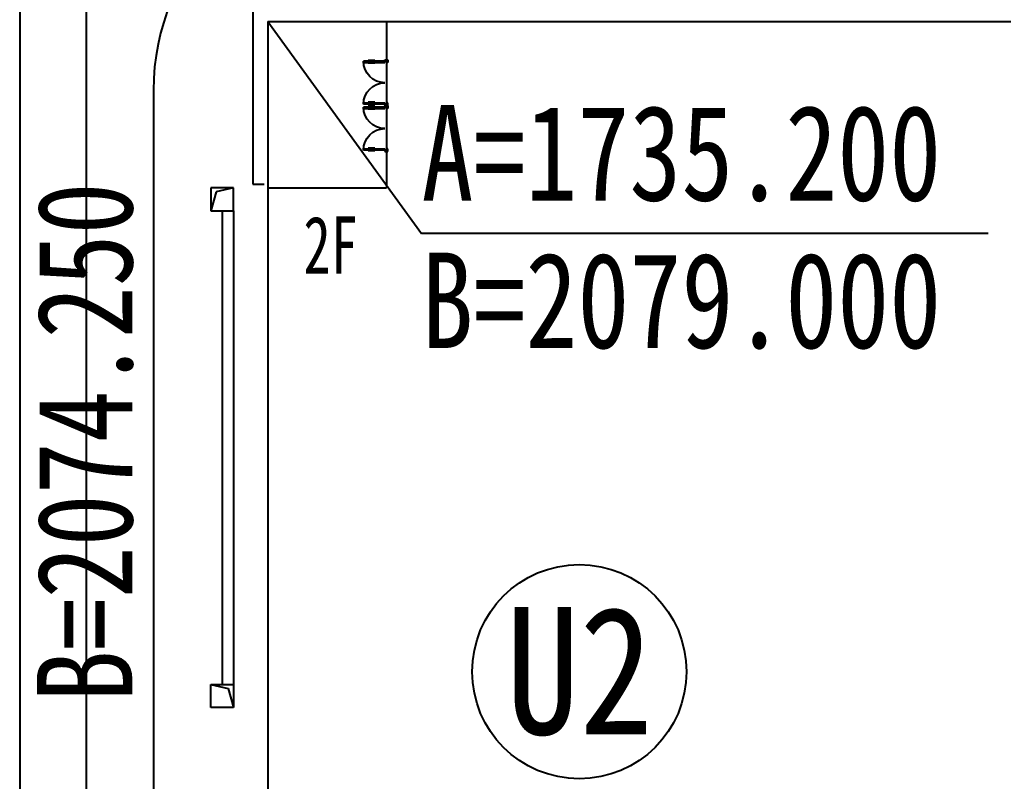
# Model space of a CAD drawing. Extents: x -59142 to 322364, y -122476 to 91021.
# Drawn here: x -57172 to -55965, y 81820 to 82754 of the extents above; entities that cross this region are included whole.
import ezdxf
from ezdxf.enums import TextEntityAlignment as Align

# ---------------------------------------------------------------- set-up
doc = ezdxf.new("R2010")
doc.units = 0
doc.header["$LTSCALE"] = 1000
doc.header["$MEASUREMENT"] = 0
doc.styles.add('COMPLEX', font='COMPLEX')
doc.styles.add('DIMHT', font='', dxfattribs={"width": 0.8})
doc.styles.add('DIMST', font='', dxfattribs={"height": 15})
doc.styles.add('hz', font='GEDITXT', dxfattribs={"width": 0.8, "bigfont": 'DXT'})
doc.styles.add('SIMPLEX', font='GEDITXT', dxfattribs={"height": 0.2, "bigfont": 'DXT'})
doc.styles.get("Standard").update_dxf_attribs({"font": 'gbenor.shx', "bigfont": 'gbcbig.shx'})
doc.styles.add('黑体', font='')
doc.styles.get('DIMHT').set_extended_font_data('SimSun')
doc.styles.get('DIMST').set_extended_font_data('SimSun')
doc.styles.get('黑体').set_extended_font_data('SimSun')

# ---------------------------------------------------------------- blocks, each defined once
blk = doc.blocks.new('jzw-bh')
blk.add_circle((0, 0), 1.402)
at = {"style": 'SIMPLEX', "width": 0.8}
blk.add_attdef('JZW', text='', height=1, dxfattribs=at).set_placement((0, 0), align=Align.MIDDLE)
blk = doc.blocks.new('A$C672165B9')
at = {"color": 251, "ltscale": 10}
for p, q in [((3017.8, 9433.7), (3017.8, 16403.1)), ((2797.7, 16025.7), (2797.7, 9182.1)), ((3238, 15270.9), (3238, 10817.5))]:
    blk.add_line(p, q, dxfattribs=at)
at = {"color": 251}
for p, q in [((3565.1, 15547.6), (3565.1, 14962.7)), ((3615.4, 15497.3), (4121, 14800)), ((3615.4, 15497.3), (7163, 15497.3)), ((3615.4, 15497.3), (3615.4, 11100.6)), ((4005.4, 15497.3), (4005.4, 14950.1)), ((3502.2, 14950.1), (3426.7, 14950.1)), ((3426.7, 14950.1), (3426.7, 14874.6)), ((3444.4, 14937.1), (3426.7, 14874.6)), ((3502.2, 14950.1), (3444.4, 14937.1)), ((3502.2, 14874.6), (3502.2, 14950.1)), ((3565.1, 14962.7), (3602.8, 14962.7)), ((3615.4, 14950.1), (4005.4, 14950.1)), ((3426.7, 14874.6), (3502.2, 14874.6)), ((3464.4, 14874.6), (3464.4, 13314.7)), ((3502.2, 14874.6), (3502.2, 13239.2)), ((5986.9, 14800), (4121, 14800)), ((3426.7, 13314.7), (3484.4, 13301.6)), ((3426.7, 13239.2), (3426.7, 13314.7)), ((3426.7, 13314.7), (3502.2, 13314.7)), ((3502.2, 13314.7), (3502.2, 13239.2)), ((3484.4, 13301.6), (3502.2, 13239.2)), ((3502.2, 13239.2), (3426.7, 13239.2))]:
    blk.add_line(p, q, dxfattribs=at)
at = {"color": 251, "extrusion": (0, 0, -1)}
for p, q in [((4000.8, 15367.1), (3929.9, 15367.1)), ((3929.9, 15367.1), (3929.9, 15362.5)), ((3929.9, 15362.5), (4000.8, 15362.5)), ((3941.7, 15367.1), (3941.7, 15362.5)), ((3967.6, 15369.3), (3945, 15369.3)), ((3967.6, 15360.3), (3945, 15360.3)), ((3953.5, 15367.1), (3953.5, 15362.5)), ((3965.4, 15367.1), (3965.4, 15362.5)), ((3977.2, 15367.1), (3977.2, 15362.5)), ((3989, 15367.1), (3989, 15362.5)), ((4000.8, 15371.6), (4009.9, 15371.6)), ((4000.8, 15367.1), (4000.8, 15371.6)), ((4000.8, 15362.5), (4000.8, 15367.1)), ((4005.4, 15367.1), (4000.8, 15367.1)), ((4005.4, 15362.5), (4005.4, 15367.1)), ((4009.9, 15362.5), (4005.4, 15362.5)), ((4009.9, 15371.6), (4009.9, 15362.5)), ((3929.9, 15225.2), (3929.9, 15229.7)), ((3929.9, 15229.7), (4000.8, 15229.7)), ((4000.8, 15225.2), (3929.9, 15225.2)), ((3941.7, 15225.2), (3941.7, 15229.7)), ((3967.6, 15231.9), (3945, 15231.9)), ((3953.5, 15225.2), (3953.5, 15229.7)), ((3965.4, 15225.2), (3965.4, 15229.7)), ((3977.2, 15225.2), (3977.2, 15229.7)), ((3989, 15225.2), (3989, 15229.7)), ((4000.8, 15229.7), (4000.8, 15225.2)), ((4005.4, 15225.2), (4000.8, 15225.2)), ((4000.8, 15225.2), (4000.8, 15220.6)), ((4009.9, 15229.7), (4005.4, 15229.7)), ((4005.4, 15229.7), (4005.4, 15225.2)), ((4009.9, 15220.6), (4009.9, 15229.7)), ((4000.8, 15216.1), (3929.9, 15216.1)), ((3929.9, 15216.1), (3929.9, 15211.6)), ((3929.9, 15211.6), (4000.8, 15211.6)), ((3941.7, 15216.1), (3941.7, 15211.6)), ((3967.6, 15222.9), (3945, 15222.9)), ((3967.6, 15218.4), (3945, 15218.4)), ((3967.6, 15209.3), (3945, 15209.3)), ((3953.5, 15216.1), (3953.5, 15211.6)), ((3965.4, 15216.1), (3965.4, 15211.6)), ((3977.2, 15216.1), (3977.2, 15211.6)), ((3989, 15216.1), (3989, 15211.6)), ((4000.8, 15220.6), (4009.9, 15220.6)), ((4000.8, 15220.6), (4009.9, 15220.6)), ((4000.8, 15216.1), (4000.8, 15220.6)), ((4000.8, 15211.6), (4000.8, 15216.1)), ((4005.4, 15216.1), (4000.8, 15216.1)), ((4005.4, 15211.6), (4005.4, 15216.1)), ((4009.9, 15211.6), (4005.4, 15211.6)), ((4009.9, 15220.6), (4009.9, 15211.6)), ((3929.9, 15074.2), (3929.9, 15078.7)), ((3929.9, 15078.7), (4000.8, 15078.7)), ((4000.8, 15074.2), (3929.9, 15074.2)), ((3941.7, 15074.2), (3941.7, 15078.7)), ((3967.6, 15081), (3945, 15081)), ((3967.6, 15071.9), (3945, 15071.9)), ((3953.5, 15074.2), (3953.5, 15078.7)), ((3965.4, 15074.2), (3965.4, 15078.7)), ((3977.2, 15074.2), (3977.2, 15078.7)), ((3989, 15074.2), (3989, 15078.7)), ((4000.8, 15078.7), (4000.8, 15074.2)), ((4005.4, 15074.2), (4000.8, 15074.2)), ((4000.8, 15074.2), (4000.8, 15069.7)), ((4000.8, 15069.7), (4009.9, 15069.7)), ((4009.9, 15078.7), (4005.4, 15078.7)), ((4005.4, 15078.7), (4005.4, 15074.2)), ((4009.9, 15069.7), (4009.9, 15078.7))]:
    blk.add_line(p, q, dxfattribs=at)
at = {"color": 251, "ltscale": 10}
blk.add_arc((3992.8, 15270.9), 754.8, 90, 180, dxfattribs=at)
at = {"color": 251, "extrusion": (0, 0, -1)}
for centre, start, end in [((-4000.8, 15367.1), 270, 0), ((-4000.8, 15225.2), 0, 90), ((-4000.8, 15216.1), 270, 0), ((-4000.8, 15074.2), 0, 90)]:
    blk.add_arc(centre, 71, start, end, dxfattribs=at)
at = {"color": 251}
ref = blk.add_blockref('jzw-bh', (4640.7, 13357.2), dxfattribs=dict(at, xscale=251.6013757817078, yscale=251.6013757817078, zscale=251.6013757817078, rotation=359.9999573616801))
ref.add_attrib('JZW', 'U2', dxfattribs={"height": 419.34, "style": '黑体', "width": 0.85}).set_placement((4640.7, 13357.2), align=Align.MIDDLE)
for s, height, style, width, p in [('A=1735.200', 314.5, 'DIMHT', 0.8, (4121, 14907.9)), ('2F', 188.7, 'DIMST', 0.7, (3732.2, 14667.7)), ('B=2079.000', 314.5, 'DIMHT', 0.8, (4121, 14422.5))]:
    blk.add_text(s, height=height, dxfattribs=dict(at, style=style, width=width)).set_placement(p)
at = {"color": 251, "style": 'DIMHT', "width": 0.8}
blk.add_text('B=2074.250', height=314.5, rotation=90, dxfattribs=at).set_placement((3168.8, 13256.4))
at = {"color": 251, "style": 'SIMPLEX', "width": 0.8}
for height, p in [(75.5, (5032.8, 24516.1)), (75.5, (4692.1, 24249.2)), (251.6, (24745.2, 6386.7))]:
    blk.add_attdef('JZW', text='', height=height, rotation=360, dxfattribs=at).set_placement(p, align=Align.MIDDLE)
at = {"color": 251, "style": 'hz', "width": 0.8}
for p in [(16426.9, 23704), (10887.9, 22293), (14720.8, 19772.4), (17974.9, 19082.8), (25961.4, 18486), (38100.4, 18366.3), (11528.9, 17640.7), (26545.9, 15647), (10782.8, 15493.4), (17847.7, 14761.2), (11764.5, 12831.7), (14968.4, 10742.1), (5313.3, 9148.4), (25534.1, 9009.2), (3089.1, 8401.9), (26406.5, 6157.4), (17784.5, 5258), (29076.2, 4512.3), (15144.7, 4201.8), (37066.7, 4015)]:
    blk.add_attdef('9.80', p, '', height=440.3, dxfattribs=at)
at = {"color": 251, "style": 'COMPLEX', "width": 1.041667}
for height, p, p2 in [(135.3, (18779.9, 24022.5), (18900.7, 24022.5)), (112.7, (24159.1, 23918), (24259.7, 23918)), (112.7, (19107.7, 22514.6), (19208.3, 22514.6)), (112.7, (19107.7, 21130.8), (19208.3, 21130.8)), (112.7, (19107.7, 19910.6), (19208.3, 19910.6)), (112.7, (19107.7, 19155.8), (19208.3, 19155.8)), (112.7, (19107.7, 17646.2), (19208.3, 17646.2)), (112.7, (19107.7, 16262.4), (19208.3, 16262.4)), (112.7, (19107.7, 15255.9), (19208.3, 15255.9)), (112.7, (19107.7, 14167), (19208.3, 14167)), (112.7, (19107.7, 13933.9), (19208.3, 13933.9)), (112.7, (19107.7, 12878.3), (19208.3, 12878.3)), (146.5, (35125.9, 12740.3), (35256.8, 12740.3)), (112.7, (19107.7, 11494.5), (19208.3, 11494.5)), (112.7, (19107.7, 10274.2), (19208.3, 10274.2)), (112.7, (19107.7, 9519.4), (19208.3, 9519.4)), (112.7, (19107.7, 8009.8), (19208.3, 8009.8)), (112.7, (19107.7, 6626), (19208.3, 6626)), (112.7, (19107.7, 5619.6), (19208.3, 5619.6)), (112.7, (18534.3, 4487.4), (18635, 4487.4)), (135.3, (10257.2, 2831.6), (10378, 2831.6)), (135.3, (9845, 2443.5), (9965.8, 2443.5))]:
    blk.add_attdef('A', text='', height=height, dxfattribs=at).set_placement(p, p2, align=Align.FIT)
for height, p, p2 in [(135.3, (18273.7, 23709.6), (18273.7, 23588.8)), (146.5, (34895.1, 12644.2), (34895.1, 12513.3))]:
    blk.add_attdef('A', text='', height=height, rotation=270, dxfattribs=at).set_placement(p, p2, align=Align.FIT)
at = {"color": 251, "style": 'COMPLEX', "text_generation_flag": 4, "width": 1.041667}
for p, p2 in [((32232.5, 22773.3), (32353.3, 22773.3)), ((25004, 19495), (25124.8, 19495)), ((37956.5, 15917.2), (38077.2, 15917.2)), ((37584.1, 15544.8), (37704.9, 15544.8)), ((30848.7, 13137), (30969.5, 13137)), ((30933.8, 10635.5), (31054.6, 10635.5)), ((31191.9, 10370.8), (31312.7, 10370.8)), ((25004, 9858.6), (25124.8, 9858.6))]:
    blk.add_attdef('A', text='', height=135.3, dxfattribs=at).set_placement(p, p2, align=Align.FIT)
at = {"color": 251, "width": 0.8, "flags": 9}
for tag, p in [('XSIZE', (4021, 20376.2)), ('XSIZE', (4025.5, 20391)), ('YSIZE', (4070.3, 20399.8)), ('YSIZE', (4113.1, 20385.5)), ('XSIZE', (4025.5, 19762)), ('YSIZE', (4070.3, 19770.8)), ('XSIZE', (4021, 19747.2)), ('YSIZE', (4113.1, 19756.5)), ('XSIZE', (4021, 19118.2)), ('XSIZE', (4025.5, 19133)), ('YSIZE', (4070.3, 19141.8)), ('YSIZE', (4113.1, 19127.5)), ('XSIZE', (4025.5, 18504)), ('YSIZE', (4070.3, 18512.7)), ('YSIZE', (4113.1, 18498.4)), ('XSIZE', (4021, 18489.2)), ('YSIZE', (4070.3, 17883.7)), ('XSIZE', (4021, 17860.2)), ('XSIZE', (4025.5, 17875)), ('YSIZE', (4113.1, 17869.4)), ('XSIZE', (4345.9, 17267.3)), ('XSIZE', (4350.4, 17282.1)), ('YSIZE', (4395.3, 17290.8)), ('YSIZE', (4438.1, 17276.5)), ('XSIZE', (5055.7, 17074.1)), ('XSIZE', (5060.2, 17088.9)), ('YSIZE', (5105.1, 17097.7)), ('YSIZE', (5147.9, 17083.4)), ('XSIZE', (5684.7, 17074.1)), ('XSIZE', (5689.2, 17088.9)), ('YSIZE', (5734.1, 17097.7)), ('YSIZE', (5776.9, 17083.4))]:
    blk.add_attdef(tag, p, '', height=0.0687, dxfattribs=at)

msp = doc.modelspace()

# ---------------------------------------------------------------- block references
at = {"xscale": 0.3724428399518654, "yscale": 0.3724428399518654, "zscale": 0.3724428399518654}
msp.add_blockref('A$C672165B9', (-58213.6, 76979.3), dxfattribs=at)

doc.saveas('drawing.dxf')
